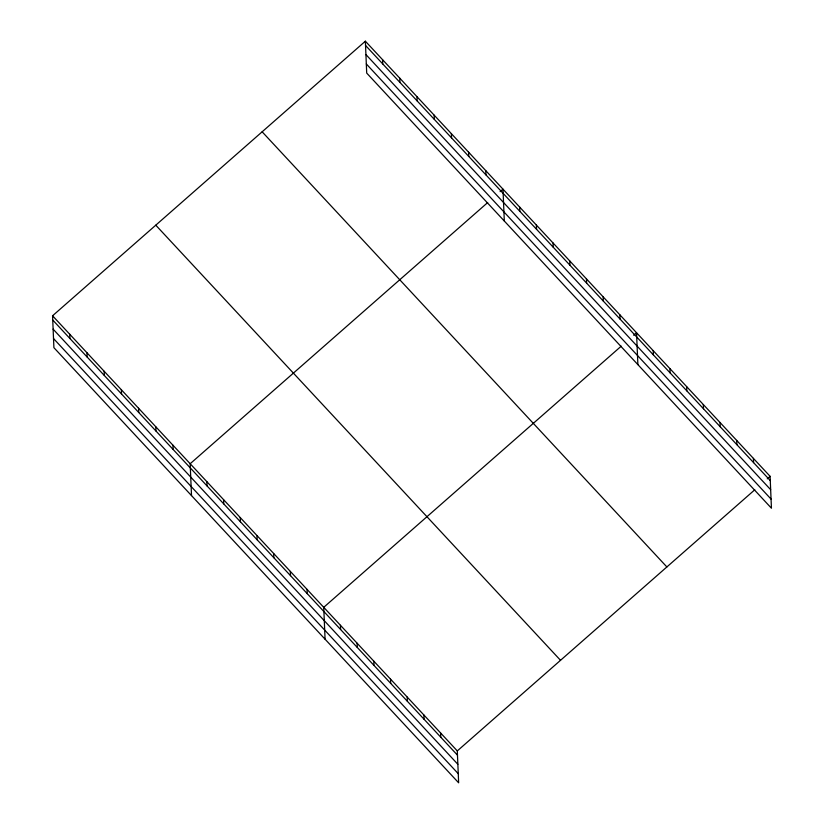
<?xml version="1.0" encoding="UTF-8"?>
<svg xmlns="http://www.w3.org/2000/svg" width="824" height="824" viewBox="0 0 824 824"><rect width="100%" height="100%" fill="white"/><g stroke="black" fill="none" stroke-linecap="round" stroke-linejoin="round"><path stroke-width="1.24" d="M52.561 315.788L457.299 750.921L458.638 782.8L53.9 347.666L52.561 315.788L365.362 41.2L770.1 476.334L771.439 508.212L366.701 73.079L365.362 41.2M487.684 202.57L190.169 463.737L191.508 495.605M500.106 191.662L502.98 189.149L504.309 221.017M621.245 346.162L323.739 607.329L325.068 639.208M633.677 335.255L636.54 332.742L637.879 364.62M457.299 750.921L754.805 489.765M767.237 478.857L770.1 476.334M365.547 45.444L770.275 480.577M365.928 54.559L770.667 489.703M366.32 63.953L771.058 499.097M262.145 131.809L666.874 566.953M155.787 225.179L560.526 660.312M52.736 320.031L457.474 755.165M53.117 329.147L457.856 764.291M53.519 338.54L458.247 773.684M753.404 458.391L753.589 462.635M736.707 440.438L736.893 444.682M720.011 422.485L720.197 426.729M703.325 404.543L703.5 408.786M686.629 386.59L686.804 390.834M669.933 368.637L670.108 372.881M653.236 350.694L653.411 354.938M619.844 314.789L620.019 319.032M603.147 296.846L603.322 301.09M586.451 278.893L586.626 283.137M569.755 260.94L569.94 265.184M553.059 242.998L553.244 247.241M536.373 225.045L536.548 229.288M519.676 207.092L519.851 211.335M485.779 170.65L485.954 174.894M468.578 152.162L468.753 156.405M451.377 133.663L451.552 137.907M434.176 115.175L434.351 119.418M416.975 96.676L417.15 100.919M440.603 732.979L440.778 737.222M399.774 78.187L399.949 82.431M423.907 715.026L424.082 719.27M382.563 59.689L382.748 63.932M407.211 697.073L407.386 701.317M390.514 679.131L390.689 683.374M373.818 661.178L374.003 665.421M357.122 643.225L357.307 647.468M340.425 625.282L340.611 629.526M307.043 589.376L307.218 593.62M290.347 571.434L290.522 575.677M273.65 553.481L273.826 557.724M256.954 535.538L257.129 539.771M240.258 517.585L240.433 521.829M223.562 499.632L223.737 503.876M206.865 481.69L207.04 485.923M172.968 445.238L173.153 449.482M155.767 426.75L155.952 430.993M138.566 408.251L138.741 412.494M121.365 389.762L121.54 394.006M104.164 371.264L104.339 375.507M86.963 352.775L87.138 357.019M69.762 334.287L69.937 338.52"/></g></svg>
